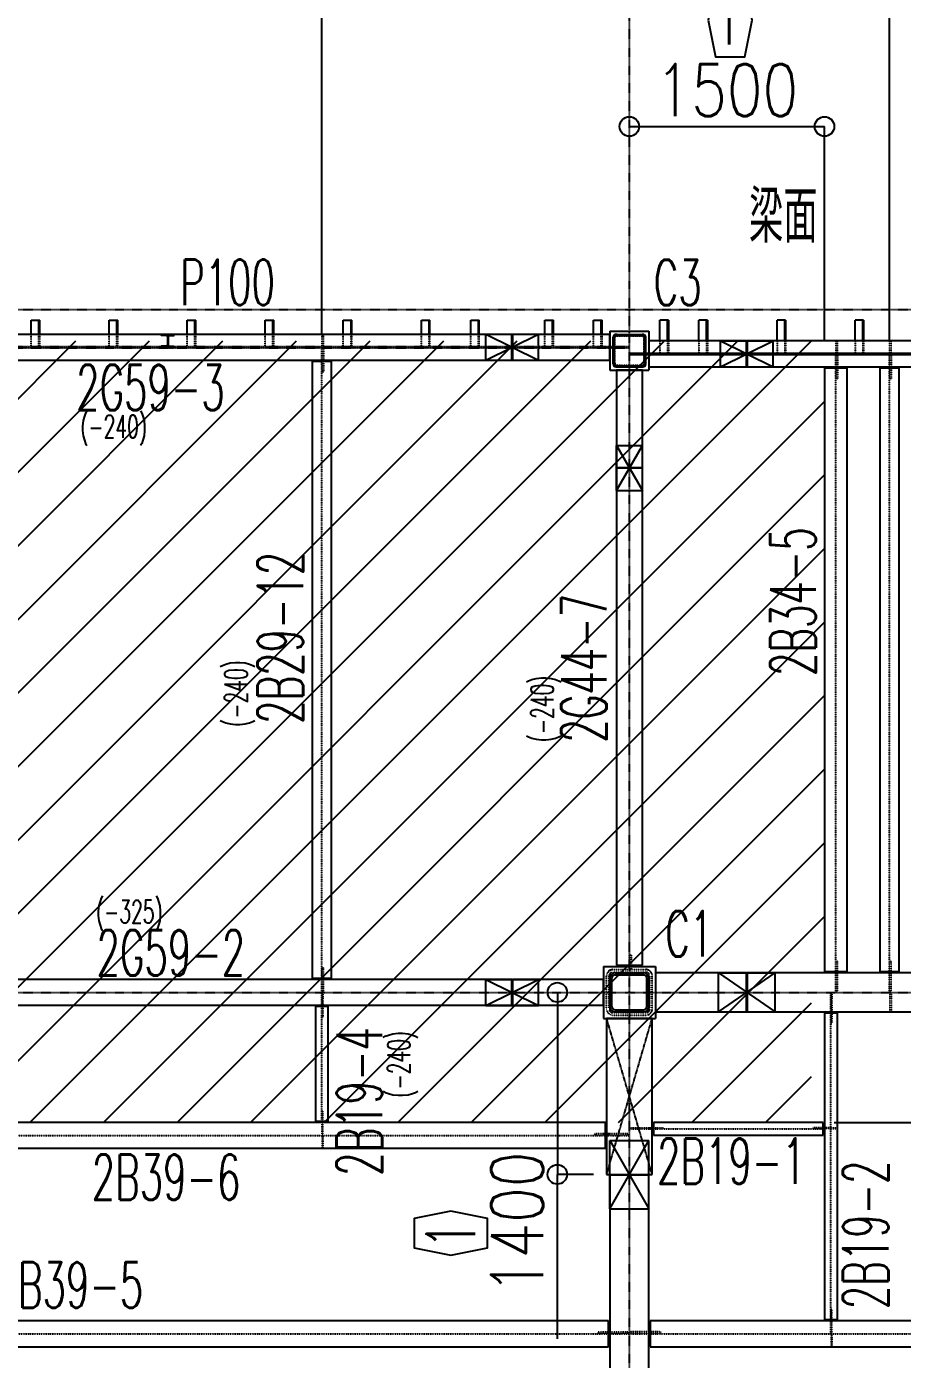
# Model space of a CAD drawing. Header units: millimetres. Extents: x -87051 to 180003, y -2961 to 97158.
# Drawn here: x 18045 to 24779, y 37279 to 47527 of the extents above; entities that cross this region are included whole.
import ezdxf
from ezdxf.enums import TextEntityAlignment as Align

# ---------------------------------------------------------------- set-up
doc = ezdxf.new("R2010")
doc.units = ezdxf.units.MM
doc.header["$LTSCALE"] = 0.2
doc.linetypes.add('CENTER', pattern=[2, 1.25, -0.25, 0.25, -0.25])
doc.linetypes.add('HIDDEN', pattern=[0.375, 0.25, -0.125])
doc.layers.add('梁側', color=7, linetype='Continuous')
doc.styles.get("Standard").update_dxf_attribs({"font": 'simplex.shx', "width": 0.8, "height": 700, "bigfont": 'extfont2.shx'})

msp = doc.modelspace()

# ---------------------------------------------------------------- linework, layer by layer
at = {"color": 8, "linetype": 'Continuous'}
for p, q in [((20315.4, 45161.1), (20315.4, 52707.7)), ((20315.4, 45161.1), (20315.4, 52707.7)), ((24680.4, 45111.1), (24680.4, 52707.7)), ((24680.4, 45111.1), (24680.4, 52707.7)), ((22680.4, 46758.8), (24180.4, 46758.8)), ((24180.4, 45111.1), (24180.4, 46758.8)), ((18080.4, 45270.6), (18145.4, 45270.6)), ((18080.4, 45160.6), (18080.4, 45270.6)), ((18139.4, 45160.6), (18139.4, 45270.6)), ((18145.4, 45160.6), (18145.4, 45270.6)), ((18680.4, 45270.6), (18745.4, 45270.6)), ((18680.4, 45160.6), (18680.4, 45270.6)), ((18739.4, 45160.6), (18739.4, 45270.6)), ((18745.4, 45160.6), (18745.4, 45270.6)), ((19280.4, 45270.6), (19345.4, 45270.6)), ((19280.4, 45160.6), (19280.4, 45270.6)), ((19339.4, 45160.6), (19339.4, 45270.6)), ((19345.4, 45160.6), (19345.4, 45270.6)), ((19880.4, 45270.6), (19945.4, 45270.6)), ((19880.4, 45160.6), (19880.4, 45270.6)), ((19939.4, 45160.6), (19939.4, 45270.6)), ((19945.4, 45160.6), (19945.4, 45270.6)), ((20480.4, 45270.6), (20545.4, 45270.6)), ((20480.4, 45160.6), (20480.4, 45270.6)), ((20539.4, 45160.6), (20539.4, 45270.6)), ((20545.4, 45160.6), (20545.4, 45270.6)), ((21080.4, 45270.6), (21145.4, 45270.6)), ((21080.4, 45160.6), (21080.4, 45270.6)), ((21139.4, 45160.6), (21139.4, 45270.6)), ((21145.4, 45160.6), (21145.4, 45270.6)), ((21460.4, 45270.6), (21525.4, 45270.6)), ((21460.4, 45160.6), (21460.4, 45270.6)), ((21519.4, 45160.6), (21519.4, 45270.6)), ((21525.4, 45160.6), (21525.4, 45270.6)), ((22030.4, 45270.6), (22095.4, 45270.6)), ((22030.4, 45160.6), (22030.4, 45270.6)), ((22089.4, 45160.6), (22089.4, 45270.6)), ((22095.4, 45160.6), (22095.4, 45270.6)), ((22405.4, 45270.6), (22470.4, 45270.6)), ((22405.4, 45160.6), (22405.4, 45270.6)), ((22464.4, 45160.6), (22464.4, 45270.6)), ((22470.4, 45160.6), (22470.4, 45270.6)), ((22980.4, 45270.6), (22915.4, 45270.6)), ((22915.4, 45110.6), (22915.4, 45270.6)), ((22974.4, 45110.6), (22974.4, 45270.6)), ((22980.4, 45270.6), (22980.4, 45110.6)), ((23280.4, 45270.6), (23215.4, 45270.6)), ((23215.4, 45110.6), (23215.4, 45270.6)), ((23274.4, 45110.6), (23274.4, 45270.6)), ((23280.4, 45270.6), (23280.4, 45110.6)), ((23880.4, 45270.6), (23815.4, 45270.6)), ((23815.4, 45110.6), (23815.4, 45270.6)), ((23874.4, 45110.6), (23874.4, 45270.6)), ((23880.4, 45270.6), (23880.4, 45110.6)), ((24480.4, 45270.6), (24415.4, 45270.6)), ((24415.4, 45110.6), (24415.4, 45270.6)), ((24474.4, 45110.6), (24474.4, 45270.6)), ((24480.4, 45270.6), (24480.4, 45110.6)), ((15080.4, 40070.4), (20120.6, 45110.6)), ((15080.4, 40636.1), (19554.9, 45110.6)), ((15080.4, 41201.8), (18989.2, 45110.6)), ((15080.4, 41767.5), (18423.6, 45110.6)), ((15430.4, 39289), (21252, 45110.6)), ((15430.4, 39854.7), (20686.3, 45110.6)), ((15807.7, 39100.6), (21817.7, 45110.6)), ((16373.4, 39100.6), (22383.4, 45110.6)), ((21775.4, 45160.6), (16485.4, 45160.6)), ((16939, 39100.6), (22949, 45110.6)), ((17504.7, 39100.6), (23514.7, 45110.6)), ((18070.4, 39100.6), (24080.4, 45110.6)), ((19080.4, 45160.6), (19180.4, 45160.6)), ((19080.4, 45152.6), (19080.4, 45160.6)), ((19119.4, 45152.6), (19080.4, 45152.6)), ((19127.4, 45144.6), (19127.4, 45076.6)), ((19133.4, 45144.6), (19133.4, 45076.6)), ((19141.4, 45152.6), (19180.4, 45152.6)), ((19180.4, 45152.6), (19180.4, 45160.6)), ((21575.4, 45161.1), (21980.4, 45161.1)), ((21575.4, 44961.1), (21575.4, 45161.1)), ((21575.4, 44961.1), (21980.4, 45161.1)), ((21575.4, 45161.1), (21980.4, 44961.1)), ((21775.4, 44961.6), (21775.4, 45160.6)), ((21780.4, 45160.6), (21780.4, 44961.6)), ((22530.4, 45160.6), (21780.4, 45160.6)), ((21980.4, 44961.1), (21980.4, 45161.1)), ((22530.4, 45185.6), (22830.4, 45185.6)), ((22530.4, 45185.6), (22530.4, 44885.6)), ((22530.4, 44961.6), (22530.4, 45160.6)), ((22555.4, 44933.1), (22555.4, 45138.1)), ((22564.4, 44933.1), (22564.4, 45138.1)), ((22577.9, 45160.6), (22782.9, 45160.6)), ((22577.9, 45151.6), (22782.9, 45151.6)), ((22796.4, 44933.1), (22796.4, 45138.1)), ((22805.4, 44933.1), (22805.4, 45138.1)), ((22830.4, 45185.6), (22830.4, 44885.6)), ((22830.4, 45110.6), (22830.4, 44911.6)), ((23580.4, 45110.6), (22830.4, 45110.6)), ((23380.4, 45111.1), (23785.4, 45111.1)), ((23380.4, 44911.1), (23380.4, 45111.1)), ((23380.4, 44911.1), (23785.4, 45111.1)), ((23380.4, 45111.1), (23785.4, 44911.1)), ((23580.4, 44911.6), (23580.4, 45110.6)), ((23585.4, 45110.6), (23585.4, 44911.6)), ((29775.4, 45110.6), (23585.4, 45110.6)), ((23785.4, 44911.1), (23785.4, 45111.1)), ((19080.4, 45068.6), (19080.4, 45060.6)), ((19119.4, 45068.6), (19080.4, 45068.6)), ((19080.4, 45060.6), (19180.4, 45060.6)), ((19141.4, 45068.6), (19180.4, 45068.6)), ((19180.4, 45068.6), (19180.4, 45060.6)), ((22680.4, 45016.1), (30680.4, 45016.1)), ((22680.4, 45006.1), (30680.4, 45006.1)), ((16485.4, 44961.6), (21775.4, 44961.6)), ((20389.9, 44951.6), (20240.9, 44951.6)), ((20240.9, 44951.6), (20240.9, 40210.1)), ((20318.2, 44961.6), (20318.2, 44951.6)), ((20327.2, 44961.6), (20327.2, 44951.6)), ((20389.9, 40210.1), (20389.9, 44951.6)), ((21575.4, 44961.1), (21980.4, 44961.1)), ((21780.4, 44961.6), (22530.4, 44961.6)), ((22577.9, 44919.6), (22782.9, 44919.6)), ((22577.9, 44910.6), (22782.9, 44910.6)), ((22830.4, 44911.6), (23580.4, 44911.6)), ((23380.4, 44911.1), (23785.4, 44911.1)), ((23585.4, 44911.6), (29775.4, 44911.6)), ((24354.4, 44901.6), (24180.4, 44901.6)), ((24180.4, 44901.6), (24180.4, 40260.6)), ((24270.4, 44911.6), (24270.4, 44901.6)), ((24279.4, 44911.6), (24279.4, 44901.6)), ((24354.4, 40260.6), (24354.4, 44901.6)), ((24755.4, 44901.6), (24605.4, 44901.6)), ((24605.4, 44901.6), (24605.4, 40260.6)), ((24683.7, 44911.6), (24683.7, 44901.6)), ((24692.7, 44911.6), (24692.7, 44901.6)), ((24755.4, 40260.6), (24755.4, 44901.6)), ((22530.4, 44885.6), (22830.4, 44885.6)), ((22779.9, 44885.6), (22580.9, 44885.6)), ((22580.9, 44885.6), (22580.9, 44135.6)), ((22779.9, 44135.6), (22779.9, 44885.6)), ((18636.1, 39100.6), (24180.4, 44644.9)), ((22580.4, 44305.6), (22780.4, 44305.6)), ((22580.4, 43960.6), (22580.4, 44305.6)), ((22580.4, 43960.6), (22780.4, 44305.6)), ((22580.4, 44305.6), (22780.4, 43960.6)), ((22780.4, 43960.6), (22780.4, 44305.6)), ((19201.8, 39100.6), (24180.4, 44079.2)), ((22580.9, 44135.6), (22779.9, 44135.6)), ((22779.9, 44130.6), (22580.9, 44130.6)), ((22580.9, 44130.6), (22580.9, 40310.6)), ((22779.9, 40310.6), (22779.9, 44130.6)), ((22580.4, 43960.6), (22780.4, 43960.6)), ((19767.5, 39100.6), (24180.4, 43513.6)), ((20333.2, 39100.6), (24180.4, 42947.9)), ((20898.8, 39100.6), (24180.4, 42382.2)), ((21464.5, 39100.6), (24180.4, 41816.5)), ((22030.2, 39100.6), (24180.4, 41250.8)), ((22595.9, 39100.6), (24180.4, 40685.1)), ((22480.4, 40300.6), (22880.4, 40300.6)), ((22480.4, 40300.6), (22480.4, 39900.6)), ((22580.9, 40310.6), (22779.9, 40310.6)), ((22684.4, 40300.6), (22684.4, 40310.6)), ((22696.4, 40300.6), (22696.4, 40310.6)), ((22880.4, 40300.6), (22880.4, 39900.6)), ((21775.4, 40200.1), (16485.4, 40200.1)), ((20240.9, 40210.1), (20389.9, 40210.1)), ((20318.2, 40200.1), (20318.2, 40210.1)), ((20327.2, 40200.1), (20327.2, 40210.1)), ((21575.4, 40200.6), (21980.4, 40200.6)), ((21575.4, 40000.6), (21575.4, 40200.6)), ((21575.4, 40000.6), (21980.4, 40200.6)), ((21575.4, 40200.6), (21980.4, 40000.6)), ((21775.4, 40001.1), (21775.4, 40200.1)), ((21780.4, 40200.1), (21780.4, 40001.1)), ((22480.4, 40200.1), (21780.4, 40200.1)), ((21980.4, 40000.6), (21980.4, 40200.6)), ((22480.4, 40001.1), (22480.4, 40200.1)), ((22530.4, 39990.6), (22530.4, 40210.6)), ((22546.4, 39990.6), (22546.4, 40210.6)), ((22570.4, 40250.6), (22790.4, 40250.6)), ((22570.4, 40234.6), (22790.4, 40234.6)), ((22814.4, 39990.6), (22814.4, 40210.6)), ((22830.4, 39990.6), (22830.4, 40210.6)), ((22880.4, 40250.6), (22880.4, 39950.6)), ((23580.4, 40250.6), (22880.4, 40250.6)), ((23365.4, 40250.6), (23800.4, 40250.6)), ((23365.4, 39950.6), (23365.4, 40250.6)), ((23365.4, 39950.6), (23800.4, 40250.6)), ((23365.4, 40250.6), (23800.4, 39950.6)), ((23580.4, 39950.6), (23580.4, 40250.6)), ((23585.4, 40250.6), (23585.4, 39950.6)), ((29775.4, 40250.6), (23585.4, 40250.6)), ((23800.4, 39950.6), (23800.4, 40250.6)), ((24180.4, 40260.6), (24354.4, 40260.6)), ((24270.4, 40250.6), (24270.4, 40260.6)), ((24279.4, 40250.6), (24279.4, 40260.6)), ((24605.4, 40260.6), (24755.4, 40260.6)), ((24683.7, 40250.6), (24683.7, 40260.6)), ((24692.7, 40250.6), (24692.7, 40260.6)), ((22126.1, 40100.6), (22126.1, 38700.6)), ((16485.4, 40001.1), (21775.4, 40001.1)), ((20364.9, 39991.1), (20265.9, 39991.1)), ((20265.9, 39991.1), (20265.9, 39110.6)), ((20317.7, 40001.1), (20317.7, 39991.1)), ((20323.7, 40001.1), (20323.7, 39991.1)), ((20364.9, 39110.6), (20364.9, 39991.1)), ((21575.4, 40000.6), (21980.4, 40000.6)), ((21780.4, 40001.1), (22480.4, 40001.1)), ((23161.6, 39100.6), (24080.4, 40019.4)), ((22480.4, 39900.6), (22880.4, 39900.6)), ((22855.4, 39900.6), (22505.4, 39900.6)), ((22505.4, 39900.6), (22505.4, 38700.6)), ((22570.4, 39966.6), (22790.4, 39966.6)), ((22570.4, 39950.6), (22790.4, 39950.6)), ((22855.4, 38700.6), (22855.4, 39900.6)), ((22880.4, 39950.6), (23580.4, 39950.6)), ((23365.4, 39950.6), (23800.4, 39950.6)), ((23585.4, 39950.6), (29775.4, 39950.6)), ((24279.4, 39940.6), (24180.4, 39940.6)), ((24180.4, 39940.6), (24180.4, 37585.1)), ((24232.2, 39950.6), (24232.2, 39940.6)), ((24238.2, 39950.6), (24238.2, 39940.6)), ((24279.4, 37585.1), (24279.4, 39940.6)), ((23727.3, 39100.6), (24080.4, 39453.8)), ((22495.4, 39100.6), (15740.4, 39100.6)), ((20265.9, 39110.6), (20364.9, 39110.6)), ((20317.7, 39100.6), (20317.7, 39110.6)), ((20323.7, 39100.6), (20323.7, 39110.6)), ((22495.4, 38901.6), (22495.4, 39100.6)), ((22830.4, 39059.4), (22865.4, 39059.4)), ((22830.4, 39053.4), (22865.4, 39053.4)), ((22865.4, 39100.6), (22865.4, 39001.6)), ((24170.4, 39100.6), (22865.4, 39100.6)), ((24170.4, 39001.6), (24170.4, 39100.6)), ((24180.4, 39059.4), (24170.4, 39059.4)), ((24180.4, 39053.4), (24170.4, 39053.4)), ((24255.1, 39100.6), (25608.8, 39100.6)), ((22530.4, 39013.6), (22495.4, 39013.6)), ((22530.4, 39004.6), (22495.4, 39004.6)), ((22530.4, 38960.6), (22830.4, 38960.6)), ((22530.4, 38435.6), (22530.4, 38960.6)), ((22530.4, 38435.6), (22830.4, 38960.6)), ((22530.4, 38960.6), (22830.4, 38435.6)), ((22830.4, 38435.6), (22830.4, 38960.6)), ((22865.4, 39001.6), (24170.4, 39001.6)), ((15740.4, 38901.6), (22495.4, 38901.6)), ((22126.1, 37436), (22126.1, 38700.6)), ((22405.4, 38700.6), (22126.1, 38700.6)), ((22505.4, 38700.6), (22855.4, 38700.6)), ((22830.4, 38695.6), (22530.4, 38695.6)), ((22530.4, 38695.6), (22530.4, 30805.6)), ((22830.4, 30805.6), (22830.4, 38695.6)), ((22530.4, 38435.6), (22830.4, 38435.6)), ((22520.4, 37575.1), (15740.4, 37575.1)), ((22520.4, 37376.1), (22520.4, 37575.1)), ((22840.4, 37575.1), (22840.4, 37376.1)), ((30520.4, 37575.1), (22840.4, 37575.1)), ((24180.4, 37585.1), (24279.4, 37585.1)), ((24232.2, 37575.1), (24232.2, 37585.1)), ((24238.2, 37575.1), (24238.2, 37585.1)), ((22530.4, 37488.1), (22520.4, 37488.1)), ((22530.4, 37479.1), (22520.4, 37479.1)), ((22830.4, 37491.6), (22840.4, 37491.6)), ((22830.4, 37479.6), (22840.4, 37479.6)), ((15740.4, 37376.1), (22520.4, 37376.1)), ((22840.4, 37376.1), (30520.4, 37376.1))]:
    msp.add_line(p, q, dxfattribs=at)
at = {"color": 8, "linetype": 'CENTER'}
for p, q in [((22680.4, 16438.1), (22680.4, 49550.6)), ((10730.4, 45350.6), (60682.7, 45350.6)), ((15580.4, 45066.1), (22680.4, 45066.1)), ((15580.4, 45056.1), (22680.4, 45056.1)), ((10730.4, 40100.6), (60682.7, 40100.6))]:
    msp.add_line(p, q, dxfattribs=at)
at = {"color": 8, "linetype": 'HIDDEN'}
for p, q in [((18080.4, 45066.1), (18080.4, 45160.6)), ((18139.4, 45066.1), (18139.4, 45160.6)), ((18145.4, 45066.1), (18145.4, 45160.6)), ((18680.4, 45066.1), (18680.4, 45160.6)), ((18739.4, 45066.1), (18739.4, 45160.6)), ((18745.4, 45066.1), (18745.4, 45160.6)), ((19280.4, 45066.1), (19280.4, 45160.6)), ((19339.4, 45066.1), (19339.4, 45160.6)), ((19345.4, 45066.1), (19345.4, 45160.6)), ((19880.4, 45066.1), (19880.4, 45160.6)), ((19939.4, 45066.1), (19939.4, 45160.6)), ((19945.4, 45066.1), (19945.4, 45160.6)), ((20318.2, 45066.1), (20318.2, 45160.6)), ((20318.2, 45160.6), (20327.2, 45160.6)), ((20327.2, 45066.1), (20327.2, 45160.6)), ((20480.4, 45066.1), (20480.4, 45160.6)), ((20539.4, 45066.1), (20539.4, 45160.6)), ((20545.4, 45066.1), (20545.4, 45160.6)), ((21080.4, 45066.1), (21080.4, 45160.6)), ((21139.4, 45066.1), (21139.4, 45160.6)), ((21145.4, 45066.1), (21145.4, 45160.6)), ((21460.4, 45066.1), (21460.4, 45160.6)), ((21519.4, 45066.1), (21519.4, 45160.6)), ((21525.4, 45066.1), (21525.4, 45160.6)), ((22030.4, 45066.1), (22030.4, 45160.6)), ((22089.4, 45066.1), (22089.4, 45160.6)), ((22095.4, 45066.1), (22095.4, 45160.6)), ((22405.4, 45066.1), (22405.4, 45160.6)), ((22464.4, 45066.1), (22464.4, 45160.6)), ((22470.4, 45066.1), (22470.4, 45160.6)), ((22555.4, 44940.6), (22555.4, 45130.6)), ((22567.4, 44940.6), (22567.4, 45130.6)), ((22585.4, 45160.6), (22775.4, 45160.6)), ((22585.4, 45148.6), (22775.4, 45148.6)), ((22793.4, 44940.6), (22793.4, 45130.6)), ((22805.4, 44940.6), (22805.4, 45130.6)), ((22915.4, 45110.6), (22915.4, 45016.1)), ((22974.4, 45110.6), (22974.4, 45016.1)), ((22980.4, 45110.6), (22980.4, 45016.1)), ((23215.4, 45110.6), (23215.4, 45016.1)), ((23274.4, 45110.6), (23274.4, 45016.1)), ((23280.4, 45110.6), (23280.4, 45016.1)), ((23815.4, 45110.6), (23815.4, 45016.1)), ((23874.4, 45110.6), (23874.4, 45016.1)), ((23880.4, 45110.6), (23880.4, 45016.1)), ((24270.4, 45016.1), (24270.4, 45110.6)), ((24270.4, 45110.6), (24279.4, 45110.6)), ((24279.4, 45016.1), (24279.4, 45110.6)), ((24415.4, 45110.6), (24415.4, 45016.1)), ((24474.4, 45110.6), (24474.4, 45016.1)), ((24480.4, 45110.6), (24480.4, 45016.1)), ((24683.7, 45016.1), (24683.7, 45110.6)), ((24683.7, 45110.6), (24692.7, 45110.6)), ((24692.7, 45016.1), (24692.7, 45110.6)), ((15580.4, 45061.1), (22680.4, 45061.1)), ((20315.4, 40100.6), (20315.4, 45061.1)), ((20318.2, 45066.1), (20327.2, 45066.1)), ((20318.2, 45056.1), (20318.2, 44961.6)), ((20318.2, 45056.1), (20327.2, 45056.1)), ((20327.2, 45056.1), (20327.2, 44961.6)), ((22680.4, 45011.1), (30680.4, 45011.1)), ((22915.4, 45016.1), (22980.4, 45016.1)), ((23215.4, 45016.1), (23280.4, 45016.1)), ((23815.4, 45016.1), (23880.4, 45016.1)), ((24267.4, 40100.6), (24267.4, 45011.1)), ((24270.4, 45016.1), (24279.4, 45016.1)), ((24270.4, 45006.1), (24270.4, 44911.6)), ((24270.4, 45006.1), (24279.4, 45006.1)), ((24279.4, 45006.1), (24279.4, 44911.6)), ((24415.4, 45016.1), (24480.4, 45016.1)), ((24680.4, 40100.6), (24680.4, 45011.1)), ((24683.7, 45016.1), (24692.7, 45016.1)), ((24683.7, 45006.1), (24683.7, 44911.6)), ((24683.7, 45006.1), (24692.7, 45006.1)), ((24692.7, 45006.1), (24692.7, 44911.6)), ((20318.2, 44951.6), (20318.2, 44871.6)), ((20327.2, 44951.6), (20327.2, 44871.6)), ((22585.4, 44922.6), (22775.4, 44922.6)), ((22585.4, 44910.6), (22775.4, 44910.6)), ((24270.4, 44901.6), (24270.4, 44821.6)), ((24279.4, 44901.6), (24279.4, 44821.6)), ((24683.7, 44901.6), (24683.7, 44821.6)), ((24692.7, 44901.6), (24692.7, 44821.6)), ((20318.2, 44871.6), (20327.2, 44871.6)), ((24270.4, 44821.6), (24279.4, 44821.6)), ((24683.7, 44821.6), (24692.7, 44821.6)), ((22684.4, 40310.6), (22684.4, 40390.6)), ((22684.4, 40390.6), (22696.4, 40390.6)), ((22696.4, 40310.6), (22696.4, 40390.6)), ((20318.2, 40210.1), (20318.2, 40290.1)), ((20318.2, 40290.1), (20327.2, 40290.1)), ((20327.2, 40210.1), (20327.2, 40290.1)), ((22552.9, 40275.6), (22807.9, 40275.6)), ((22684.4, 40275.6), (22684.4, 40300.6)), ((22684.4, 40275.6), (22696.4, 40275.6)), ((22696.4, 40275.6), (22696.4, 40300.6)), ((24270.4, 40260.6), (24270.4, 40340.6)), ((24270.4, 40340.6), (24279.4, 40340.6)), ((24279.4, 40260.6), (24279.4, 40340.6)), ((24683.7, 40260.6), (24683.7, 40340.6)), ((24683.7, 40340.6), (24692.7, 40340.6)), ((24692.7, 40260.6), (24692.7, 40340.6)), ((20318.2, 40105.6), (20318.2, 40200.1)), ((20327.2, 40105.6), (20327.2, 40200.1)), ((22505.4, 39973.1), (22505.4, 40228.1)), ((22524.4, 39973.1), (22524.4, 40228.1)), ((22552.9, 40256.6), (22807.9, 40256.6)), ((22836.4, 39973.1), (22836.4, 40228.1)), ((22855.4, 39973.1), (22855.4, 40228.1)), ((24270.4, 40106.6), (24270.4, 40250.6)), ((24279.4, 40106.6), (24279.4, 40250.6)), ((24683.7, 40106.6), (24683.7, 40250.6)), ((24692.7, 40106.6), (24692.7, 40250.6)), ((20315.4, 39100.6), (20315.4, 40100.6)), ((20317.7, 40095.6), (20317.7, 40001.1)), ((20317.7, 40095.6), (20323.7, 40095.6)), ((20318.2, 40105.6), (20327.2, 40105.6)), ((20323.7, 40095.6), (20323.7, 40001.1)), ((24229.9, 37475.6), (24229.9, 40100.6)), ((24232.2, 40094.6), (24232.2, 39950.6)), ((24232.2, 40094.6), (24238.2, 40094.6)), ((24238.2, 40094.6), (24238.2, 39950.6)), ((24270.4, 40106.6), (24279.4, 40106.6)), ((24683.7, 40106.6), (24692.7, 40106.6)), ((24683.7, 40094.6), (24683.7, 39950.6)), ((24683.7, 40094.6), (24692.7, 40094.6)), ((24692.7, 40094.6), (24692.7, 39950.6)), ((20317.7, 39991.1), (20317.7, 39911.1)), ((20323.7, 39991.1), (20323.7, 39911.1)), ((20317.7, 39911.1), (20323.7, 39911.1)), ((22505.4, 38700.6), (22855.4, 39900.6)), ((22855.4, 38700.6), (22505.4, 39900.6)), ((22552.9, 39944.6), (22807.9, 39944.6)), ((22552.9, 39925.6), (22807.9, 39925.6)), ((24232.2, 39940.6), (24232.2, 39860.6)), ((24238.2, 39940.6), (24238.2, 39860.6)), ((24683.7, 39950.6), (24692.7, 39950.6)), ((24232.2, 39860.6), (24238.2, 39860.6)), ((20317.7, 39110.6), (20317.7, 39190.6)), ((20317.7, 39190.6), (20323.7, 39190.6)), ((20323.7, 39110.6), (20323.7, 39190.6)), ((20317.7, 39004.6), (20317.7, 39100.6)), ((20323.7, 39004.6), (20323.7, 39100.6)), ((22680.4, 39051.1), (24170.4, 39051.1)), ((22687.4, 39059.4), (22830.4, 39059.4)), ((22687.4, 39059.4), (22687.4, 39053.4)), ((22687.4, 39053.4), (22830.4, 39053.4)), ((22865.4, 39059.4), (22945.4, 39059.4)), ((22865.4, 39053.4), (22945.4, 39053.4)), ((22945.4, 39059.4), (22945.4, 39053.4)), ((24170.4, 39059.4), (24090.4, 39059.4)), ((24090.4, 39059.4), (24090.4, 39053.4)), ((24170.4, 39053.4), (24090.4, 39053.4)), ((24227.7, 39059.4), (24180.4, 39059.4)), ((24227.7, 39053.4), (24180.4, 39053.4)), ((24227.7, 39059.4), (24227.7, 39053.4)), ((24232.2, 39059.4), (24279.4, 39059.4)), ((24232.2, 39059.4), (24232.2, 39053.4)), ((24232.2, 39053.4), (24279.4, 39053.4)), ((24279.4, 39059.4), (24279.4, 39053.4)), ((15580.4, 39001.1), (22680.4, 39001.1)), ((20317.7, 39004.6), (20323.7, 39004.6)), ((20317.7, 38997.6), (20317.7, 38901.6)), ((20317.7, 38997.6), (20323.7, 38997.6)), ((20323.7, 38997.6), (20323.7, 38901.6)), ((22495.4, 39013.6), (22415.4, 39013.6)), ((22415.4, 39013.6), (22415.4, 39004.6)), ((22495.4, 39004.6), (22415.4, 39004.6)), ((22673.4, 39013.6), (22530.4, 39013.6)), ((22673.4, 39004.6), (22530.4, 39004.6)), ((22673.4, 39013.6), (22673.4, 39004.6)), ((20317.7, 38901.6), (20323.7, 38901.6)), ((24232.2, 37585.1), (24232.2, 37665.1)), ((24232.2, 37665.1), (24238.2, 37665.1)), ((24238.2, 37585.1), (24238.2, 37665.1)), ((24232.2, 37479.6), (24232.2, 37575.1)), ((24238.2, 37479.6), (24238.2, 37575.1)), ((15580.4, 37475.6), (22680.4, 37475.6)), ((22520.4, 37488.1), (22440.4, 37488.1)), ((22440.4, 37488.1), (22440.4, 37479.1)), ((22520.4, 37479.1), (22440.4, 37479.1)), ((22673.4, 37488.1), (22530.4, 37488.1)), ((22673.4, 37479.1), (22530.4, 37479.1)), ((22673.4, 37488.1), (22673.4, 37479.1)), ((22680.4, 37475.6), (30680.4, 37475.6)), ((22687.4, 37491.6), (22830.4, 37491.6)), ((22687.4, 37491.6), (22687.4, 37479.6)), ((22687.4, 37479.6), (22830.4, 37479.6)), ((22840.4, 37491.6), (22920.4, 37491.6)), ((22840.4, 37479.6), (22920.4, 37479.6)), ((22920.4, 37491.6), (22920.4, 37479.6)), ((24232.2, 37479.6), (24238.2, 37479.6)), ((24232.2, 37471.6), (24232.2, 37376.1)), ((24232.2, 37471.6), (24238.2, 37471.6)), ((24238.2, 37471.6), (24238.2, 37376.1)), ((24232.2, 37376.1), (24238.2, 37376.1))]:
    msp.add_line(p, q, dxfattribs=at)
at = {"color": 8, "linetype": 'Continuous'}
for centre in [(22680.4, 46758.8), (24180.4, 46758.8), (22126.1, 40100.6), (22126.1, 38700.6)]:
    msp.add_circle(centre, 75, dxfattribs=at)
for centre, radius, start, end in [((19119.4, 45144.6), 8, 0, 90), ((19141.4, 45144.6), 8, 90, 180), ((22577.9, 45138.1), 22.5, 90, 180), ((22577.9, 45138.1), 13.5, 90, 180), ((22782.9, 45138.1), 22.5, 0, 90), ((22782.9, 45138.1), 13.5, 0, 90), ((19119.4, 45076.6), 8, 270, 0), ((19141.4, 45076.6), 8, 180, 270), ((22577.9, 44933.1), 22.5, 180, 270), ((22577.9, 44933.1), 13.5, 180, 270), ((22782.9, 44933.1), 22.5, 270, 0), ((22782.9, 44933.1), 13.5, 270, 0), ((22570.4, 40210.6), 40, 90, 180), ((22570.4, 40210.6), 24, 90, 180), ((22790.4, 40210.6), 40, 0, 90), ((22790.4, 40210.6), 24, 0, 90), ((22570.4, 39990.6), 40, 180, 270), ((22570.4, 39990.6), 24, 180, 270), ((22790.4, 39990.6), 40, 270, 0), ((22790.4, 39990.6), 24, 270, 0)]:
    msp.add_arc(centre, radius, start, end, dxfattribs=at)
at = {"color": 8, "linetype": 'HIDDEN'}
for centre, radius, start, end in [((22585.4, 45130.6), 30, 90, 180), ((22585.4, 45130.6), 18, 90, 180), ((22775.4, 45130.6), 30, 0, 90), ((22775.4, 45130.6), 18, 0, 90), ((22585.4, 44940.6), 30, 180, 270), ((22585.4, 44940.6), 18, 180, 270), ((22775.4, 44940.6), 30, 270, 0), ((22775.4, 44940.6), 18, 270, 0), ((22552.9, 40228.1), 47.5, 90, 180), ((22807.9, 40228.1), 47.5, 0, 90), ((22552.9, 40228.1), 28.5, 90, 180), ((22807.9, 40228.1), 28.5, 0, 90), ((22552.9, 39973.1), 47.5, 180, 270), ((22552.9, 39973.1), 28.5, 180, 270), ((22807.9, 39973.1), 47.5, 270, 0), ((22807.9, 39973.1), 28.5, 270, 0)]:
    msp.add_arc(centre, radius, start, end, dxfattribs=at)
at = {"layer": '梁側', "color": 8, "linetype": 'Continuous'}
for points in [[(23285.6, 47576.3), (23341.9, 47295.1), (23566.9, 47295.1), (23623.1, 47576.3), (23566.9, 47857.6), (23341.9, 47857.6), (23285.6, 47576.3)], [(21307, 38080.4), (21588.2, 38136.6), (21588.2, 38361.6), (21307, 38417.9), (21025.7, 38361.6), (21025.7, 38136.6), (21307, 38080.4)]]:
    msp.add_lwpolyline(points, close=True, dxfattribs=at)

# ---------------------------------------------------------------- texts
at = {"color": 8, "width": 0.8}
msp.add_text('1500', height=400, dxfattribs=at).set_placement((23430.4, 46838.8), align=Align.CENTER)
at = {"color": 8, "width": 0.6}
msp.add_text('梁面', height=400, dxfattribs=at).set_placement((23864.2, 46066), align=Align.MIDDLE_CENTER)
for s, height, p in [('P100', 350, (19225.2, 45385.7)), ('C3', 350, (22867.4, 45384)), ('2G59-3', 350, (18425.3, 44577.2)), ('(-240)', 175, (18457.3, 44363.7)), ('(-325)', 175, (18577.8, 40633.8)), ('C1', 350, (22955.4, 40375.6)), ('2G59-2', 350, (18582.2, 40230.1)), ('2B19-1', 350, (22893.1, 38627.6)), ('2B39-6', 350, (18545.6, 38504)), ('2B39-5', 350, (17798.4, 37675.1))]:
    msp.add_text(s, height=height, dxfattribs=at).set_placement(p)
for s, height, p in [('2B34-5', 350, (24113.6, 42533.3)), ('2B29-12', 350, (20171.3, 42165.9)), ('2G44-7', 350, (22504.6, 42020.7)), ('(-240)', 175, (19742.3, 42142.9)), ('(-240)', 175, (22096.5, 42024.3)), ('2B19-4', 350, (20778.5, 38690.5)), ('(-240)', 175, (20994.6, 39291.2)), ('2B19-2', 350, (24671.7, 37664.2))]:
    msp.add_text(s, height=height, rotation=90, dxfattribs=at).set_placement(p)
at = {"color": 8, "width": 0.8}
msp.add_text('1400', height=400, rotation=90, dxfattribs=at).set_placement((22017, 38876), align=Align.RIGHT)
at = {"layer": '梁側', "color": 8, "width": 0.6}
msp.add_text('1', height=375, dxfattribs=at).set_placement((23341.9, 47763.8), align=Align.TOP_LEFT)
msp.add_text('1', height=375, rotation=90, dxfattribs=at).set_placement((21119.5, 38136.6), align=Align.TOP_LEFT)

doc.saveas('drawing.dxf')
